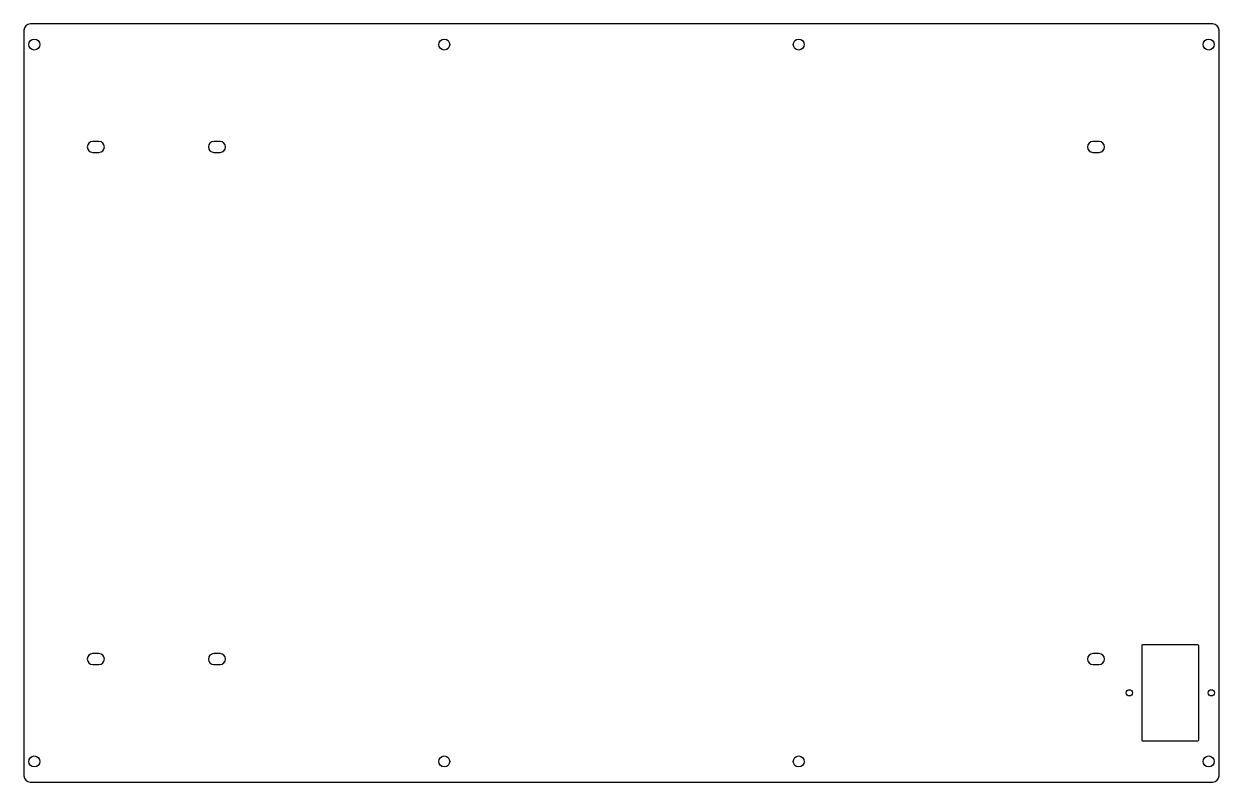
# Model space of a CAD drawing. Header units: millimetres. Extents: x 0 to 583, y 0 to 370.
import ezdxf

# ---------------------------------------------------------------- set-up
doc = ezdxf.new("R2010")
doc.units = ezdxf.units.MM

msp = doc.modelspace()

# ---------------------------------------------------------------- linework, layer by layer
at = {"color": 7, "linetype": 'Continuous', "lineweight": 25}
for p, q in [((580, 370.0762), (3, 370.0762)), ((-0.0762, 367), (-0.0762, 3)), ((583.0762, 3), (583.0762, 367)), ((36.5, 312.6738), (33.5, 312.6738)), ((95.607401, 312.6738), (92.607401, 312.6738)), ((524.5, 312.6738), (521.5, 312.6738)), ((33.5, 307.3262), (36.5, 307.3262)), ((92.607401, 307.3262), (95.607401, 307.3262)), ((521.5, 307.3262), (524.5, 307.3262)), ((545.3262, 66.5), (545.3262, 20.5)), ((572.75, 66.9238), (545.75, 66.9238)), ((573.1738, 20.5), (573.1738, 66.5)), ((36.5, 62.6738), (33.5, 62.6738)), ((95.607401, 62.6738), (92.607401, 62.6738)), ((524.5, 62.6738), (521.5, 62.6738)), ((33.5, 57.3262), (36.5, 57.3262)), ((92.607401, 57.3262), (95.607401, 57.3262)), ((521.5, 57.3262), (524.5, 57.3262)), ((545.75, 20.0762), (572.75, 20.0762)), ((3, -0.0762), (580, -0.0762))]:
    msp.add_line(p, q, dxfattribs=at)
for centre, radius in [((5, 360), 2.6738), ((205, 360), 2.6738), ((378, 360), 2.6738), ((578, 360), 2.6738), ((539.25, 43.5), 1.5238), ((579.25, 43.5), 1.5238), ((5, 10), 2.6738), ((205, 10), 2.6738), ((378, 10), 2.6738), ((578, 10), 2.6738)]:
    msp.add_circle(centre, radius, dxfattribs=at)
for centre, radius, start, end in [((3, 367), 3.0762, 90, 180), ((580, 367), 3.0762, 0, 90), ((33.5, 310), 2.6738, 90, 270), ((36.5, 310), 2.6738, 270, 90), ((92.607401, 310), 2.6738, 90, 270), ((95.607401, 310), 2.6738, 270, 90), ((521.5, 310), 2.6738, 90, 270), ((524.5, 310), 2.6738, 270, 90), ((545.75, 66.5), 0.4238, 90, 180), ((572.75, 66.5), 0.4238, 0, 90), ((33.5, 60), 2.6738, 90, 270), ((36.5, 60), 2.6738, 270, 90), ((92.607401, 60), 2.6738, 90, 270), ((95.607401, 60), 2.6738, 270, 90), ((521.5, 60), 2.6738, 90, 270), ((524.5, 60), 2.6738, 270, 90), ((545.75, 20.5), 0.4238, 180, 270), ((572.75, 20.5), 0.4238, 270, 0), ((3, 3), 3.0762, 180, 270), ((580, 3), 3.0762, 270, 0)]:
    msp.add_arc(centre, radius, start, end, dxfattribs=at)

doc.saveas('drawing.dxf')
